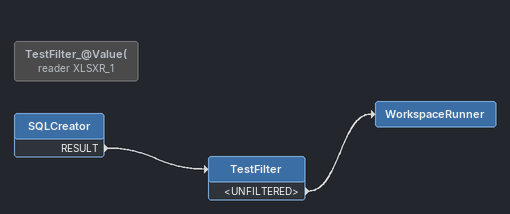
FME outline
TestFilter_@Value( (reader XLSXR_1) [off]
SQLCreator
    RESULT -> TestFilter
TestFilter
    <UNFILTERED> -> WorkspaceRunner
WorkspaceRunner
